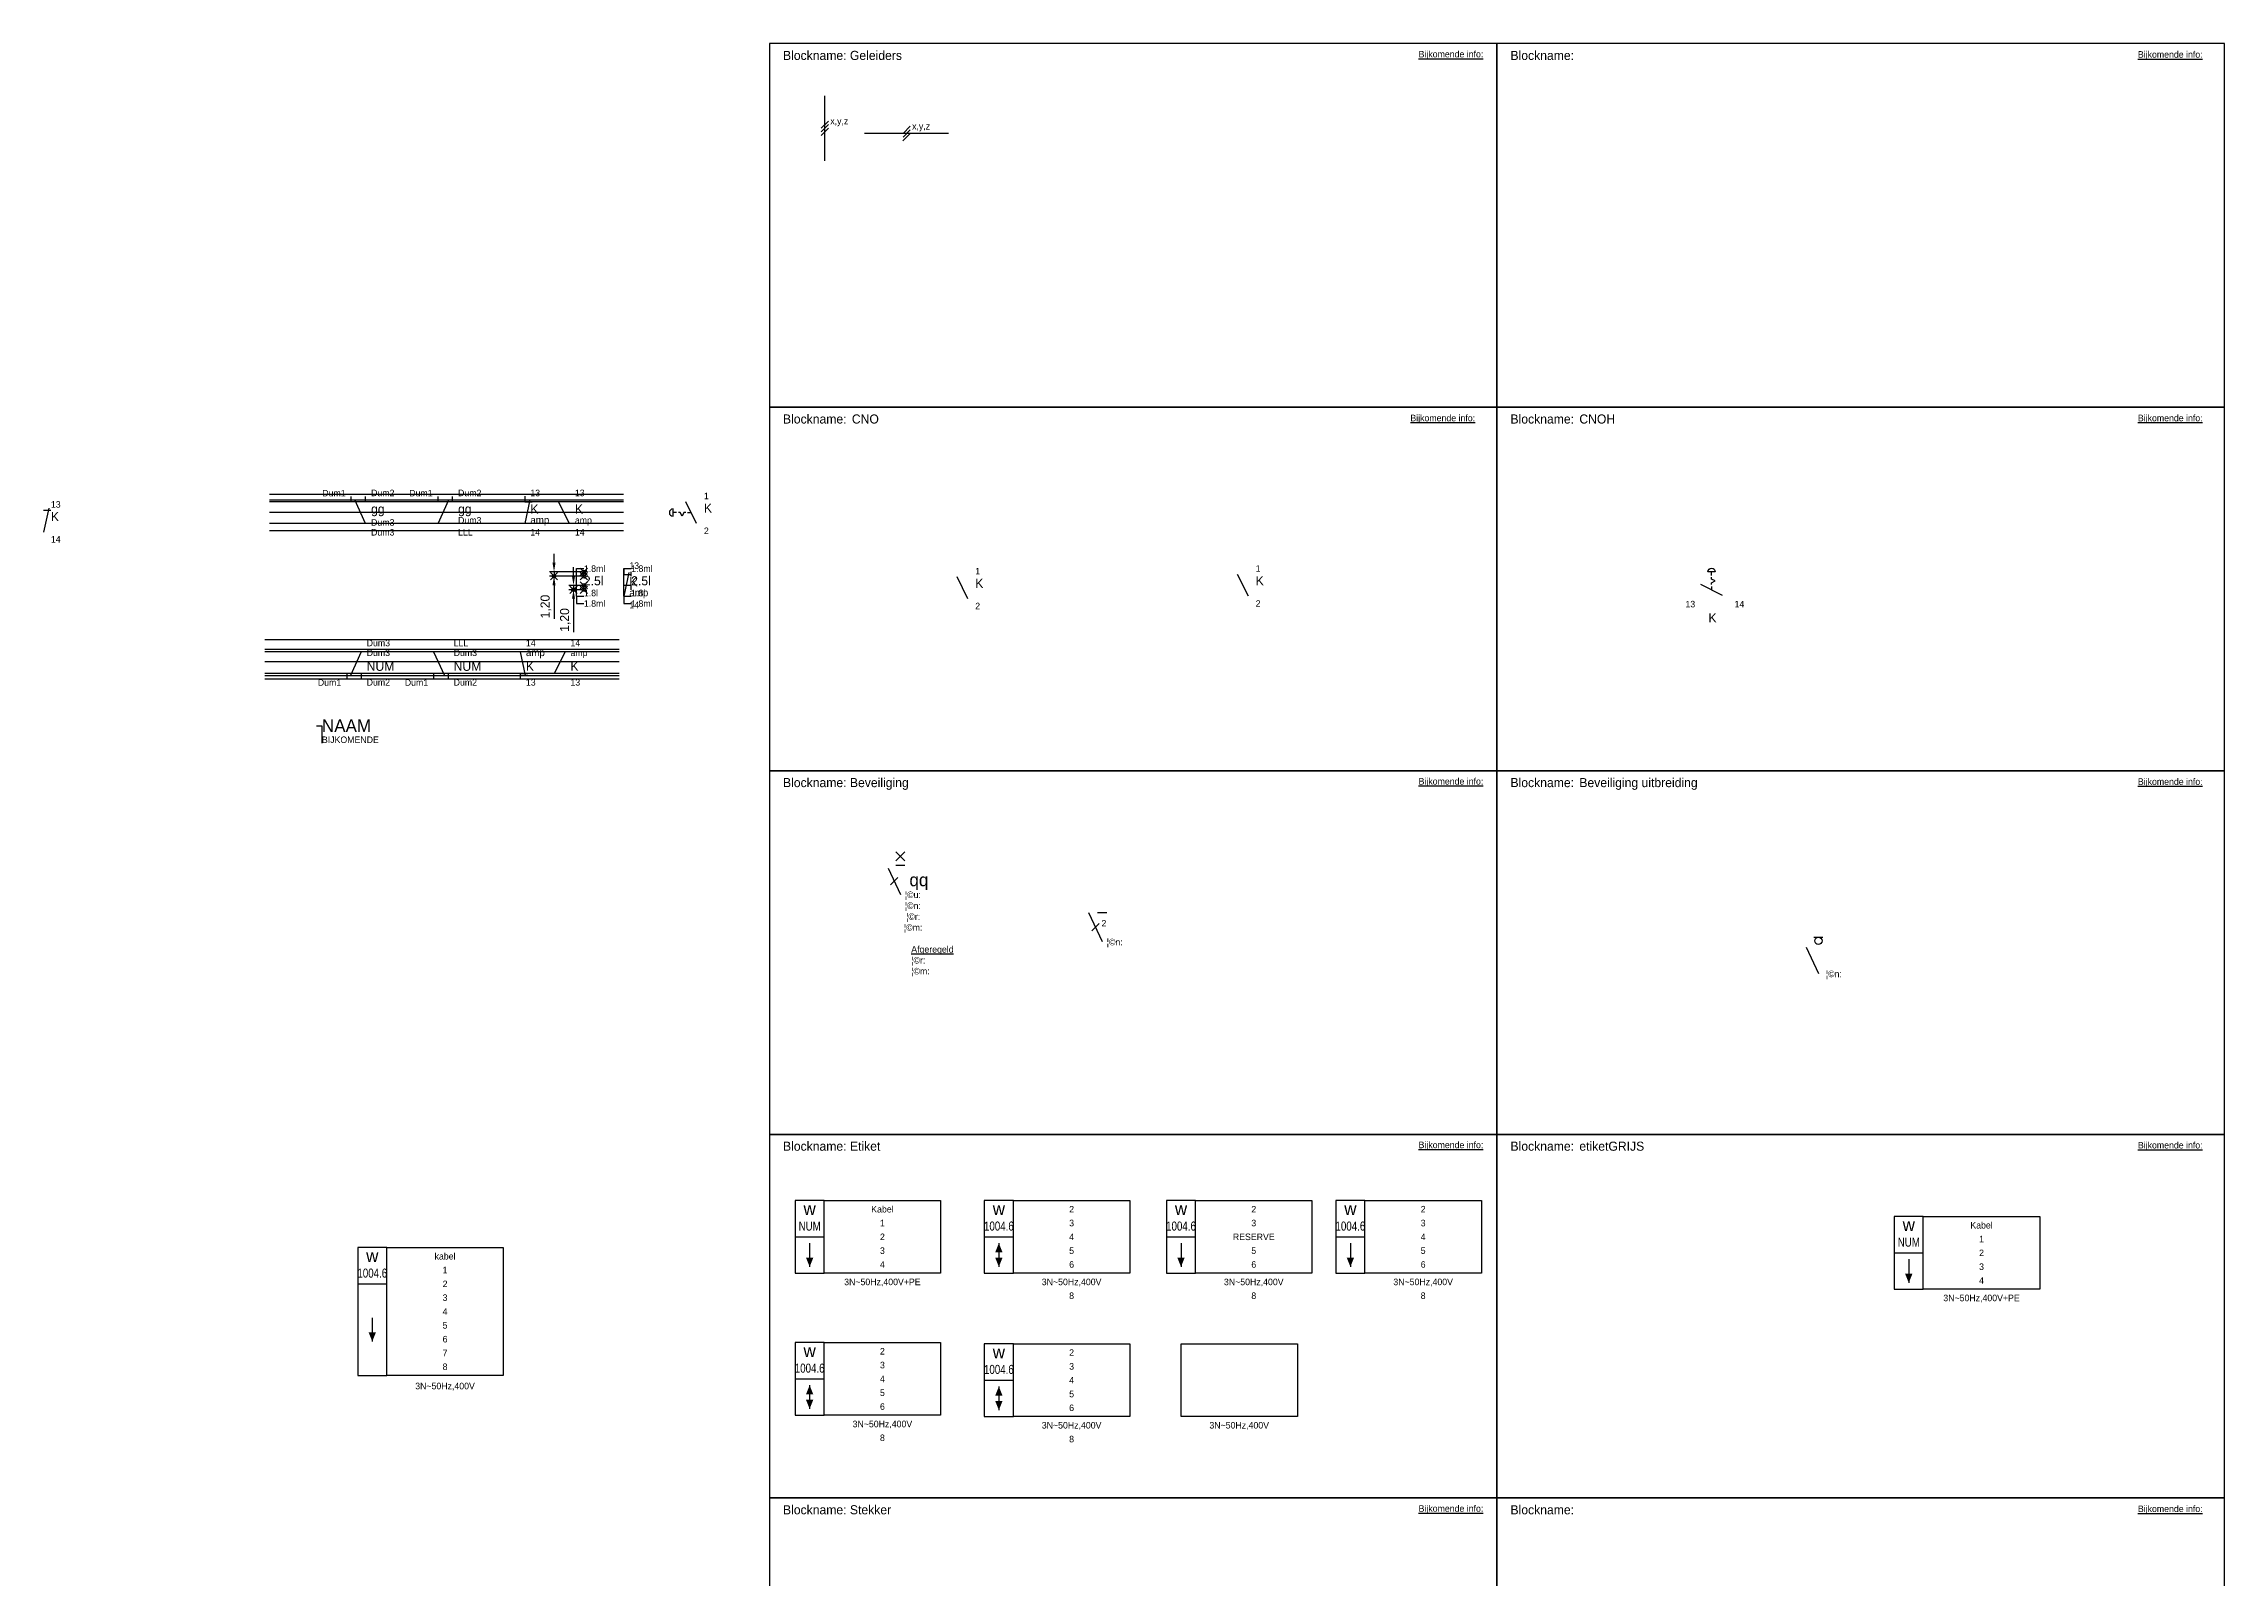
# Model space of a CAD drawing. Header units: millimetres. Extents: x -7152 to 5843, y -5056 to 10205.
# Drawn here: x -200 to 400, y 478 to 900 of the extents above; entities that cross this region are included whole.
import ezdxf
from ezdxf.enums import TextEntityAlignment as Align

# ---------------------------------------------------------------- set-up
doc = ezdxf.new("R2010")
doc.units = ezdxf.units.MM
doc.header["$PDMODE"] = 35
doc.header["$PDSIZE"] = 1
doc.styles.add('iso', font='iso_tuc.shx')
doc.styles.add('ISOPLUS', font='isoplus')
doc.styles.get("Standard").update_dxf_attribs({"font": 'isoplus.shx'})
doc.dimstyles.new('ISO-25', dxfattribs={"dimtxt": 2.5, "dimasz": 2.5, "dimexe": 1.25, "dimexo": 0.625, "dimtad": 1, "dimtxsty": 'Standard', "dimcen": 2.5, "dimadec": 0, "dimazin": 0, "dimtfac": 1, "dimtmove": 0, "dimatfit": 3, "dimfxl": 1, "dimarcsym": 0})

# ---------------------------------------------------------------- blocks, each defined once
blk = doc.blocks.new('*U275')
at = {"color": 2}
for p, q in [((-20, -10), (-12, -10)), ((-16, -11.75), (-16, -18.25))]:
    blk.add_line(p, q, dxfattribs=at)
for points in [[(-20, -20), (-12, -20), (-12, 0), (-20, 0)], [(-12, 0), (20, 0), (20, -20), (-12, -20)]]:
    blk.add_lwpolyline(points, close=True, dxfattribs=at)
at = {"color": 2, "linetype": 'Continuous', "ltscale": 15}
blk.add_lwpolyline([(-16, -15.75, 2, 0, 0), (-16, -18.25, 0, 0, 0)], format="xyseb", dxfattribs=at)
at = {"color": 2, "style": 'iso'}
blk.add_text('w', height=3.5, dxfattribs=at).set_placement((-16, -2.25), align=Align.MIDDLE_CENTER)
at = {"color": 2, "width": 0.8}
blk.add_attdef('NUM', text='', height=2.5, dxfattribs=at).set_placement((-16, -7.04), align=Align.MIDDLE_CENTER)
at = {"color": 7}
for tag, p in [('KABEL', (4, -2.4)), ('LIJN1', (4, -6.2)), ('LIJN2', (4, -10)), ('LIJN3', (4, -13.8)), ('LIJN4', (4, -17.6)), ('SPANNING', (4, -22.4)), ('BIJKOMENDEINFORMATIE', (4, -26.2))]:
    blk.add_attdef(tag, text='', height=1.8, dxfattribs=at).set_placement(p, align=Align.MIDDLE_CENTER)
blk = doc.blocks.new('*U278')
at = {"color": 1, "linetype": 'Continuous'}
for p, q in [((-1.03, -2), (0.97, 0)), ((-1, 0), (1, 2)), ((-1, -1), (1, 1))]:
    blk.add_line(p, q, dxfattribs=at)
at = {"color": 1, "style": 'ISOPLUS'}
blk.add_attdef('AANTALGELEIDERS', text='', height=1.8, dxfattribs=at).set_placement((1.5, 2), align=Align.MIDDLE_LEFT)
blk = doc.blocks.new('*U272')
at = {"color": 2}
for p, q in [((-20, -10), (-12, -10)), ((-16, -11.75), (-16, -18.25))]:
    blk.add_line(p, q, dxfattribs=at)
for points in [[(-20, -20), (-12, -20), (-12, 0), (-20, 0)], [(-12, 0), (20, 0), (20, -20), (-12, -20)]]:
    blk.add_lwpolyline(points, close=True, dxfattribs=at)
at = {"color": 2, "linetype": 'Continuous', "ltscale": 15}
for points in [[(-16, -14.25, 2, 0, 0), (-16, -11.75, 0, 0, 0)], [(-16, -15.75, 2, 0, 0), (-16, -18.25, 0, 0, 0)]]:
    blk.add_lwpolyline(points, format="xyseb", dxfattribs=at)
at = {"color": 2, "style": 'iso'}
blk.add_text('w', height=3.5, dxfattribs=at).set_placement((-16, -2.25), align=Align.MIDDLE_CENTER)
at = {"color": 2, "width": 0.8}
blk.add_attdef('NUM', text='', height=2.5, dxfattribs=at).set_placement((-16, -7.04), align=Align.MIDDLE_CENTER)
at = {"color": 7}
for tag, p in [('KABEL', (4, -2.4)), ('LIJN1', (4, -6.2)), ('LIJN2', (4, -10)), ('LIJN3', (4, -13.8)), ('LIJN4', (4, -17.6)), ('SPANNING', (4, -22.4)), ('BIJKOMENDEINFORMATIE', (4, -26.2))]:
    blk.add_attdef(tag, text='', height=1.8, dxfattribs=at).set_placement(p, align=Align.MIDDLE_CENTER)
blk = doc.blocks.new('*U273')
at = {"color": 2}
for p, q in [((-20, -10), (-12, -10)), ((-16, -11.75), (-16, -18.25))]:
    blk.add_line(p, q, dxfattribs=at)
for points in [[(-20, -20), (-12, -20), (-12, 0), (-20, 0)], [(-12, 0), (20, 0), (20, -20), (-12, -20)]]:
    blk.add_lwpolyline(points, close=True, dxfattribs=at)
at = {"color": 2, "linetype": 'Continuous', "ltscale": 15}
blk.add_lwpolyline([(-16, -15.75, 2, 0, 0), (-16, -18.25, 0, 0, 0)], format="xyseb", dxfattribs=at)
at = {"color": 2, "style": 'iso'}
blk.add_text('w', height=3.5, dxfattribs=at).set_placement((-16, -2.25), align=Align.MIDDLE_CENTER)
at = {"color": 2, "width": 0.8}
blk.add_attdef('NUM', text='', height=2.5, dxfattribs=at).set_placement((-16, -7.04), align=Align.MIDDLE_CENTER)
at = {"color": 7}
for tag, p in [('KABEL', (4, -2.4)), ('LIJN1', (4, -6.2)), ('LIJN2', (4, -10)), ('LIJN3', (4, -13.8)), ('LIJN4', (4, -17.6)), ('SPANNING', (4, -22.4)), ('BIJKOMENDEINFORMATIE', (4, -26.2))]:
    blk.add_attdef(tag, text='', height=1.8, dxfattribs=at).set_placement(p, align=Align.MIDDLE_CENTER)
blk = doc.blocks.new('*U338')
at = {"color": 0, "linetype": 'Continuous'}
blk.add_line((0, 0), (-3, 6), dxfattribs=at)
at = {"color": 1, "style": 'ISOPLUS'}
for tag, p in [('KLNR1', (2, 7.6)), ('AMP', (2, 0.9))]:
    blk.add_attdef(tag, text='', height=1.8, dxfattribs=at).set_placement(p, align=Align.MIDDLE_LEFT)
at = {"color": 2, "style": 'ISOPLUS'}
blk.add_attdef('NAAM', text='', height=2.5, dxfattribs=at).set_placement((2, 4.25), align=Align.MIDDLE_LEFT)
at = {"color": 1}
blk.add_attdef('KLNR2', text='', height=1.8, dxfattribs=at).set_placement((2, -2), align=Align.MIDDLE_LEFT)
blk = doc.blocks.new('*U375')
at = {"color": 0, "linetype": 'Continuous'}
blk.add_line((-3.38, 7.25), (0, 0), dxfattribs=at)
at = {"color": 2, "linetype": 'Continuous'}
for p, q in [((-1.25, 9.25), (1.25, 11.75)), ((-1.25, 11.75), (1.25, 9.25))]:
    blk.add_line(p, q, dxfattribs=at)
at = {"color": 2, "linetype": 'Continuous', "lineweight": -2}
blk.add_line((-1.25, 8), (1.25, 8), dxfattribs=at)
at = {"color": 1}
blk.add_line((-2.69, 2.62), (-0.69, 4.62), dxfattribs=at)
at = {"color": 1, "style": 'ISOPLUS'}
for s, p in [('¦©u:', (5.65, -0.11)), ('¦©n:', (5.65, -3.11)), ('¦©r:', (5.45, -6.11)), ('¦©m:', (6.05, -9.11))]:
    blk.add_text(s, height=1.8, dxfattribs=at).set_placement(p, align=Align.MIDDLE_RIGHT)
for s, p in [('%%UAfgeregeld', (3, -15.11)), ('¦©r:', (3, -18.11)), ('¦©m:', (3, -21.11))]:
    blk.add_text(s, height=1.8, dxfattribs=at).set_placement(p, align=Align.MIDDLE_LEFT)
for tag, p in [('NSXTYPE', (3, 8.9)), ('IU', (6.65, -0.11)), ('IR_NSX', (6.45, -6.11)), ('IN_NSX', (6.65, -3.11)), ('IM_NSX', (7.05, -9.11)), ('IR(AFG)', (6.45, -18.11)), ('IM(AFG)', (7.05, -21.11))]:
    blk.add_attdef(tag, text='', height=1.8, dxfattribs=at).set_placement(p, align=Align.MIDDLE_LEFT)
blk.add_attdef('CONTACTEN', text='', height=1.8, dxfattribs=at).set_placement((0, 3.25), align=Align.BOTTOM_LEFT)
at = {"color": 2, "style": 'ISOPLUS'}
blk.add_attdef('NAAM', text='', height=3.5, dxfattribs=at).set_placement((2.5, 3.99), align=Align.MIDDLE_LEFT)
blk = doc.blocks.new('*U392')
at = {"color": 253}
for p, q in [((-20, -10), (-12, -10)), ((-16, -11.75), (-16, -18.25))]:
    blk.add_line(p, q, dxfattribs=at)
for points in [[(-20, -20), (-12, -20), (-12, 0), (-20, 0)], [(-12, 0), (20, 0), (20, -20), (-12, -20)]]:
    blk.add_lwpolyline(points, close=True, dxfattribs=at)
at = {"color": 253, "linetype": 'Continuous', "ltscale": 15}
blk.add_lwpolyline([(-16, -15.75, 2, 0, 0), (-16, -18.25, 0, 0, 0)], format="xyseb", dxfattribs=at)
at = {"color": 253, "style": 'iso'}
blk.add_text('w', height=3.5, dxfattribs=at).set_placement((-16, -2.25), align=Align.MIDDLE_CENTER)
at = {"color": 253, "width": 0.8}
blk.add_attdef('NUM', text='', height=2.5, dxfattribs=at).set_placement((-16, -7.04), align=Align.MIDDLE_CENTER)
at = {"color": 253}
for tag, p in [('KABEL', (4, -2.4)), ('LIJN1', (4, -6.2)), ('LIJN2', (4, -10)), ('LIJN3', (4, -13.8)), ('LIJN4', (4, -17.6)), ('SPANNING', (4, -22.4)), ('BIJKOMENDEINFORMATIE', (4, -26.2))]:
    blk.add_attdef(tag, text='', height=1.8, dxfattribs=at).set_placement(p, align=Align.MIDDLE_CENTER)
blk = doc.blocks.new('Slagdrukknop Vergrendeld')
at = {"color": 1}
blk.add_line((-1, 0), (0, 0), dxfattribs=at)
at = {"color": 7}
blk.add_lwpolyline([(-5, 1, 1), (-5, -1)], format="xyb", close=True, dxfattribs=at)
at = {"color": 1}
for points in [[(-4, 0), (-5, 0)], [(-1.5, 0), (-2, 0), (-2.5, -1), (-3, 0), (-3.5, 0)]]:
    blk.add_lwpolyline(points, dxfattribs=at)
blk = doc.blocks.new('*U416')
at = {"color": 0, "linetype": 'Continuous'}
blk.add_line((0, 0), (-6, 3), dxfattribs=at)
at = {"linetype": 'Continuous', "xscale": -1, "rotation": 90}
blk.add_blockref('Slagdrukknop Vergrendeld', (-3, 1.49), dxfattribs=at)
at = {"color": 1, "style": 'ISOPLUS'}
blk.add_attdef('AMP', text='', height=1.8, dxfattribs=at).set_placement((-2.75, -2.1), align=Align.BOTTOM_CENTER)
blk.add_attdef('KLNR1', text='', height=1.8, dxfattribs=at).set_placement((-7.52, -3.3), align=Align.RIGHT)
at = {"color": 2, "style": 'ISOPLUS'}
blk.add_attdef('NAAM', text='', height=2.5, dxfattribs=at).set_placement((-2.75, -8.18), align=Align.BOTTOM_CENTER)
at = {"color": 1}
blk.add_attdef('KLNR2', (3.3, -3.3), '', height=1.8, dxfattribs=at)
blk = doc.blocks.new('*U418')
at = {"color": 0}
blk.add_lwpolyline([(0, 0), (200, 0), (200, 100), (0, 100)], close=True, dxfattribs=at)
blk.add_text('Blockname:', height=2.5, dxfattribs=at).set_placement((3.74, 98), align=Align.TOP_LEFT)
at = {"color": 0, "linetype": 'Continuous'}
blk.add_text('%%UBijkomende info:', height=1.8, dxfattribs=at).set_placement((176.22, 96.12))
at = {"color": 161, "linetype": 'Continuous', "ltscale": 15, "true_color": 0x8c9ff3}
blk.add_attdef('BLOCKNAME', (22.67, 95.5), '', height=2.5, dxfattribs=at)
blk = doc.blocks.new('*U371')
at = {"color": 0, "linetype": 'Continuous'}
blk.add_line((-3.38, 7.25), (0, 0), dxfattribs=at)
at = {"color": 2, "linetype": 'Continuous', "lineweight": -2}
blk.add_line((-1.25, 10), (1.25, 10), dxfattribs=at)
blk.add_circle((0, 9), 1, dxfattribs=at)
at = {"color": 1, "style": 'ISOPLUS'}
blk.add_text('¦©n:', height=1.8, dxfattribs=at).set_placement((2.06, -0.11), align=Align.MIDDLE_LEFT)
at = {"color": 2, "style": 'ISOPLUS'}
blk.add_attdef('NAAM', text='', height=3.5, dxfattribs=at).set_placement((2.06, 3.99), align=Align.MIDDLE_LEFT)
at = {"color": 1, "style": 'ISOPLUS'}
blk.add_attdef('IN', text='', height=1.8, dxfattribs=at).set_placement((5.71, -0.11), align=Align.MIDDLE_LEFT)
blk = doc.blocks.new('*U274')
at = {"color": 2}
blk.add_lwpolyline([(-16, 0), (16, 0), (16, -20), (-16, -20)], close=True, dxfattribs=at)
at = {"color": 7}
for tag, p in [('KABEL-T', (0, -2.4)), ('LIJN1-T', (0, -6.2)), ('LIJN2-T', (0, -10)), ('LIJN3-T', (0, -13.8)), ('LIJN4-T', (0, -17.6)), ('SPANNING-T', (0, -22.4)), ('BIJKOMENDEINFORMATIE-T', (0, -26.2))]:
    blk.add_attdef(tag, text='', height=1.8, dxfattribs=at).set_placement(p, align=Align.MIDDLE_CENTER)
blk = doc.blocks.new('*U339')
at = {"color": 0, "linetype": 'Continuous'}
blk.add_line((0, 0), (-3, 6), dxfattribs=at)
at = {"linetype": 'Continuous'}
blk.add_blockref('Slagdrukknop Vergrendeld', (-1.5, 3), dxfattribs=at)
at = {"color": 1, "style": 'ISOPLUS'}
for tag, p in [('KLNR1', (2, 7.6)), ('AMP', (2, 0.9))]:
    blk.add_attdef(tag, text='', height=1.8, dxfattribs=at).set_placement(p, align=Align.MIDDLE_LEFT)
at = {"color": 2, "style": 'ISOPLUS'}
blk.add_attdef('NAAM', text='', height=2.5, dxfattribs=at).set_placement((2, 4.25), align=Align.MIDDLE_LEFT)
at = {"color": 1}
blk.add_attdef('KLNR2', text='', height=1.8, dxfattribs=at).set_placement((2, -2), align=Align.MIDDLE_LEFT)
blk = doc.blocks.new('*U413')
at = {"color": 0, "linetype": 'Continuous', "ltscale": 15}
for points in [[(1.4, 6.53), (0, 0)], [(0, 6), (2, 6)]]:
    blk.add_lwpolyline(points, dxfattribs=at)
at = {"color": 1, "style": 'ISOPLUS'}
blk.add_attdef('KLNR1', text='', height=1.8, dxfattribs=at).set_placement((2, 7.6), align=Align.MIDDLE_LEFT)
blk.add_attdef('AMP', (2, 0), '', height=1.8, dxfattribs=at)
at = {"color": 2, "style": 'ISOPLUS'}
blk.add_attdef('NAAM', (2, 3), '', height=2.5, dxfattribs=at)
at = {"color": 1}
blk.add_attdef('KLNR2', text='', height=1.8, dxfattribs=at).set_placement((2, -2), align=Align.MIDDLE_LEFT)
blk = doc.blocks.new('TeVerwijderenUitlijning')
for p, q in [((0, 7.6), (2, 7.6)), ((0, 0), (0, 7.6)), ((2, 3), (0, 3)), ((0, 0), (2, 0)), ((0, 0), (0, -2)), ((0, -2), (2, -2))]:
    blk.add_line(p, q)
at = {"linetype": 'Continuous'}
for p, q in [((2, 5.5), (2, 6.7)), ((2, 1.8), (2, 3))]:
    blk.add_line(p, q, dxfattribs=at)
for p in [(2, 7.6), (2, -2)]:
    blk.add_text('1.8ml', height=1.8, dxfattribs=at).set_placement(p, align=Align.MIDDLE_LEFT)
for s, height, p in [('2.5l', 2.5, (2, 5.5)), ('1.8l', 1.8, (2, 1.8))]:
    blk.add_text(s, height=height, dxfattribs=at).set_placement(p, align=Align.TOP_LEFT)
blk = doc.blocks.new('*D216')
at = {"color": 0, "linetype": 'Continuous', "lineweight": -2, "transparency": 16777216}
for p, q in [((-59.21, 757.2), (-59.21, 759.7)), ((-51.63, 754.7), (-60.46, 754.7)), ((-51.63, 753.5), (-60.46, 753.5)), ((-59.21, 754.7), (-59.21, 753.5)), ((-59.21, 751), (-59.21, 741.83))]:
    blk.add_line(p, q, dxfattribs=at)
at = {"color": 0, "linetype": 'Continuous', "transparency": 16777216}
for p in [(-59.21, 753.5), (-51, 754.7), (-51, 753.5)]:
    blk.add_point(p, dxfattribs=at)
for points in [[(-59.63, 757.2), (-58.79, 757.2), (-59.21, 754.7)], [(-59.63, 751), (-58.79, 751), (-59.21, 753.5)]]:
    blk.add_solid(points, dxfattribs=at)
at = {"color": 0, "linetype": 'Continuous', "transparency": 16777216, "insert": (-61.43, 745.17), "char_height": 2.5, "attachment_point": 5, "rotation": 90}
blk.add_mtext('1,20', dxfattribs=at)
blk = doc.blocks.new('*D217')
at = {"color": 0, "linetype": 'Continuous', "lineweight": -2, "transparency": 16777216}
for p, q in [((-53.86, 753.5), (-53.86, 756)), ((-51.63, 751), (-55.11, 751)), ((-51.63, 749.8), (-55.11, 749.8)), ((-53.86, 751), (-53.86, 749.8)), ((-53.86, 747.3), (-53.86, 738.13))]:
    blk.add_line(p, q, dxfattribs=at)
at = {"color": 0, "linetype": 'Continuous', "transparency": 16777216}
for p in [(-53.86, 749.8), (-51, 751), (-51, 749.8)]:
    blk.add_point(p, dxfattribs=at)
for points in [[(-54.27, 753.5), (-53.44, 753.5), (-53.86, 751)], [(-54.27, 747.3), (-53.44, 747.3), (-53.86, 749.8)]]:
    blk.add_solid(points, dxfattribs=at)
at = {"color": 0, "linetype": 'Continuous', "transparency": 16777216, "insert": (-56.08, 741.47), "char_height": 2.5, "attachment_point": 5, "rotation": 90}
blk.add_mtext('1,20', dxfattribs=at)
blk = doc.blocks.new('*U276')
at = {"color": 2}
for p, q in [((-20, -10), (-12, -10)), ((-16, -19.35), (-16, -25.85))]:
    blk.add_line(p, q, dxfattribs=at)
for points in [[(-20, -35.2), (-12, -35.2), (-12, 0), (-20, 0)], [(-12, 0), (20, 0), (20, -35.2), (-12, -35.2)]]:
    blk.add_lwpolyline(points, close=True, dxfattribs=at)
at = {"color": 2, "linetype": 'Continuous', "ltscale": 15}
blk.add_lwpolyline([(-16, -23.35, 2, 0, 0), (-16, -25.85, 0, 0, 0)], format="xyseb", dxfattribs=at)
at = {"color": 2, "style": 'iso'}
blk.add_text('w', height=3.5, dxfattribs=at).set_placement((-16, -2.25), align=Align.MIDDLE_CENTER)
at = {"color": 2, "width": 0.8}
blk.add_attdef('NUM', text='', height=2.5, dxfattribs=at).set_placement((-16, -7.04), align=Align.MIDDLE_CENTER)
at = {"color": 7}
for tag, p in [('KABEL', (4, -2.4)), ('LIJN1', (4, -6.2)), ('LIJN2', (4, -10)), ('LIJN3', (4, -13.8)), ('LIJN4', (4, -17.6)), ('LIJN5', (4, -21.4)), ('LIJN6', (4, -25.2)), ('LIJN7', (4, -29)), ('LIJN8', (4, -32.8)), ('G-BIJKOMENDEINFORMATIE', (4, -41.9)), ('G-SPANNING', (4, -38.1))]:
    blk.add_attdef(tag, text='', height=1.8, dxfattribs=at).set_placement(p, align=Align.MIDDLE_CENTER)
blk = doc.blocks.new('*U464')
at = {"color": 0, "linetype": 'Continuous'}
blk.add_line((-3.73, 8), (0, 0), dxfattribs=at)
at = {"color": 2, "linetype": 'Continuous', "lineweight": -2}
blk.add_line((-1.25, 8), (1.25, 8), dxfattribs=at)
at = {"color": 1}
blk.add_line((-2.86, 3), (-0.87, 5), dxfattribs=at)
blk.add_line((-2.86, 3), (-0.87, 5), dxfattribs=at)
at = {"color": 1, "style": 'ISOPLUS'}
blk.add_text('¦©n:', height=1.8, dxfattribs=at).set_placement((5.65, -1.01), align=Align.RIGHT)
blk.add_text('¦©n:', height=1.8, dxfattribs=at).set_placement((5.65, -1.01), align=Align.RIGHT)
blk.add_attdef('SCONTACTEN', text='', height=1.8, dxfattribs=at).set_placement((-0.18, 3.63), align=Align.BOTTOM_LEFT)
at = {"color": 2, "linetype": 'Continuous'}
blk.add_attdef('SCHNAAM', (2.5, 2.24), '', height=3.5, dxfattribs=at)
at = {"color": 1, "linetype": 'Continuous'}
blk.add_attdef('SCHIN', (6.65, -1.01), '', height=1.8, dxfattribs=at)

msp = doc.modelspace()

# ---------------------------------------------------------------- linework, layer by layer
at = {"color": 5}
for p, q in [((15.243, 867.75), (15.243, 885.663)), ((49.28, 875.271), (26.184, 875.271))]:
    msp.add_line(p, q, dxfattribs=at)
at = {"color": 1}
for p, q in [((-40.106, 776), (-137.473, 776)), ((-40.106, 766), (-137.473, 766)), ((-41.321, 736.045), (-138.688, 736.045)), ((-41.321, 725.227), (-138.688, 725.227))]:
    msp.add_line(p, q, dxfattribs=at)
at = {"color": 6}
for p, q in [((-137.473, 774.529), (-40.106, 774.529)), ((-40.106, 773.998), (-137.473, 773.998)), ((-40.106, 768), (-137.473, 768)), ((-41.321, 732.745), (-138.688, 732.745)), ((-41.321, 726.747), (-138.688, 726.747)), ((-138.688, 726.216), (-41.321, 726.216))]:
    msp.add_line(p, q, dxfattribs=at)
at = {"linetype": 'Continuous', "ltscale": 15}
for p, q in [((-115, 773.998), (-115, 775.47)), ((-111, 768), (-113.977, 774.529)), ((-91.089, 768), (-88.113, 774.529)), ((-87.089, 773.998), (-87.089, 775.47)), ((-112.215, 732.745), (-115.192, 726.216)), ((-92.305, 732.745), (-89.328, 726.216)), ((-116.215, 726.747), (-116.215, 725.275)), ((-88.305, 726.747), (-88.305, 725.275)), ((-124.518, 712.384), (-123.018, 712.384)), ((-123.018, 712.384), (-123.018, 707.634))]:
    msp.add_line(p, q, dxfattribs=at)
at = {"linetype": 'Continuous'}
for p, q in [((-54.975, 768), (-57.975, 774)), ((-56.19, 732.745), (-59.19, 726.745))]:
    msp.add_line(p, q, dxfattribs=at)
at = {"color": 2}
for p, q in [((-40.106, 771), (-137.473, 771)), ((-41.321, 729.995), (-138.688, 729.995))]:
    msp.add_line(p, q, dxfattribs=at)
at = {"color": 4}
for p, q in [((-40.106, 768), (-137.473, 768)), ((-41.321, 733.345), (-138.688, 733.345))]:
    msp.add_line(p, q, dxfattribs=at)
at = {"color": 110, "linetype": 'Continuous'}
for points in [[(0, 800), (200, 800), (200, 900), (0, 900)], [(0, 600), (200, 600), (200, 700), (0, 700)], [(0, 500), (200, 500), (200, 600), (0, 600)], [(0, 400), (200, 400), (200, 500), (0, 500)]]:
    msp.add_lwpolyline(points, close=True, dxfattribs=at)
at = {"linetype": 'ByBlock', "lineweight": 0}
for points in [[(-113.183, 773.998), (-115, 773.998)], [(-88.906, 773.998), (-87.089, 773.998)], [(-114.399, 726.747), (-116.215, 726.747)], [(-90.121, 726.747), (-88.305, 726.747)]]:
    msp.add_lwpolyline(points, dxfattribs=at)
for points in [[(-111, 773.998), (-111, 775.47)], [(-91.089, 773.998), (-91.089, 775.47)], [(-112.215, 726.747), (-112.215, 725.275)], [(-92.305, 726.747), (-92.305, 725.275)]]:
    msp.add_lwpolyline(points)
at = {"linetype": 'Continuous', "ltscale": 15}
for points in [[(-67.218, 775.518), (-67.218, 773.998), (-65.22, 773.998)], [(-65.821, 774.529), (-67.218, 768)], [(-40, 755.518), (-40, 753.998), (-38.002, 753.998)], [(-38.603, 754.529), (-40, 748)], [(-67.036, 726.216), (-68.433, 732.745)], [(-68.433, 725.227), (-68.433, 726.747), (-66.435, 726.747)]]:
    msp.add_lwpolyline(points, dxfattribs=at)

# ---------------------------------------------------------------- block references
at = {"color": 160, "linetype": 'Continuous'}
for p in [(200, 800), (200, 400)]:
    msp.add_blockref('*U418', p, dxfattribs=at)
at = {"color": 1, "linetype": 'Continuous'}
for p in [(15.243, 876.707), (37.732, 875.271)]:
    msp.add_blockref('*U278', p, dxfattribs=at).add_auto_attribs({'AANTALGELEIDERS': 'x,y,z'})
at = {"color": 110, "linetype": 'Continuous'}
for p, values in [((0, 700), {'BLOCKNAME': 'CNO'}), ((200, 700), {'BLOCKNAME': 'CNOH'}), ((200, 600), {'BLOCKNAME': 'Beveiliging uitbreiding'}), ((200, 500), {'BLOCKNAME': 'etiketGRIJS'})]:
    msp.add_blockref('*U418', p, dxfattribs=at).add_auto_attribs(values)
at = {"linetype": 'Continuous', "ltscale": 15}
for name, p, values in [('*U413', (-199.529, 765.661), {'NAAM': 'K', 'KLNR1': '13', 'KLNR2': '14'}), ('*U339', (-20, 768), {'NAAM': 'K', 'KLNR1': '1', 'KLNR2': '2'}), ('*U338', (54.585, 747.304), {'NAAM': 'K', 'KLNR1': '1', 'KLNR2': '2'}), ('*U338', (131.692, 748.019), {'NAAM': 'K', 'KLNR1': '1', 'KLNR2': '2'}), ('*U416', (262.032, 748.234), {'NAAM': 'K', 'KLNR1': '13', 'KLNR2': '14'})]:
    msp.add_blockref(name, p, dxfattribs=at).add_auto_attribs(values)
at = {"linetype": 'Continuous'}
for p in [(-53, 748), (-40, 748)]:
    msp.add_blockref('TeVerwijderenUitlijning', p, dxfattribs=at)
for name, p, values in [('*U375', (36, 666), {'NAAM': 'qq'}), ('*U464', (91.486, 653.008), {'SCONTACTEN': '2'})]:
    msp.add_blockref(name, p, dxfattribs=at).add_auto_attribs(values)
at = {"linetype": 'Continuous', "ltscale": 15}
msp.add_blockref('*U371', (288.382, 644.242), dxfattribs=at)
ref = msp.add_blockref('*U275', (27.068, 581.819))
ref.add_attrib('NUM', 'NUM', dxfattribs={"color": 2, "height": 2.5, "width": 0.8}).set_placement((11.068, 574.784), align=Align.MIDDLE_CENTER)
ref.add_attrib('KABEL', 'Kabel', dxfattribs={"color": 7, "height": 1.8}).set_placement((31.068, 579.419), align=Align.MIDDLE_CENTER)
ref.add_attrib('LIJN1', '1', dxfattribs={"color": 7, "height": 1.8}).set_placement((31.068, 575.619), align=Align.MIDDLE_CENTER)
ref.add_attrib('LIJN2', '2', dxfattribs={"color": 7, "height": 1.8}).set_placement((31.068, 571.819), align=Align.MIDDLE_CENTER)
ref.add_attrib('LIJN3', '3', dxfattribs={"color": 7, "height": 1.8}).set_placement((31.068, 568.019), align=Align.MIDDLE_CENTER)
ref.add_attrib('LIJN4', '4', dxfattribs={"color": 7, "height": 1.8}).set_placement((31.068, 564.219), align=Align.MIDDLE_CENTER)
ref.add_attrib('SPANNING', '3N~50Hz,400V+PE', dxfattribs={"color": 7, "height": 1.8}).set_placement((31.068, 559.419), align=Align.MIDDLE_CENTER)
for name, p, values in [('*U272', (79.087, 581.819), {'NUM': '1004.6', 'KABEL': '2', 'LIJN1': '3', 'LIJN2': '4', 'LIJN3': '5', 'LIJN4': '6', 'SPANNING': '3N~50Hz,400V', 'BIJKOMENDEINFORMATIE': '8'}), ('*U273', (129.16, 581.819), {'NUM': '1004.6', 'KABEL': '2', 'LIJN1': '3', 'LIJN2': 'RESERVE', 'LIJN3': '5', 'LIJN4': '6', 'SPANNING': '3N~50Hz,400V', 'BIJKOMENDEINFORMATIE': '8'}), ('*U273', (175.727, 581.819), {'NUM': '1004.6', 'KABEL': '2', 'LIJN1': '3', 'LIJN2': '4', 'LIJN3': '5', 'LIJN4': '6', 'SPANNING': '3N~50Hz,400V', 'BIJKOMENDEINFORMATIE': '8'}), ('*U272', (27.068, 542.744), {'NUM': '1004.6', 'KABEL': '2', 'LIJN1': '3', 'LIJN2': '4', 'LIJN3': '5', 'LIJN4': '6', 'SPANNING': '3N~50Hz,400V', 'BIJKOMENDEINFORMATIE': '8'}), ('*U272', (79.087, 542.394), {'NUM': '1004.6', 'KABEL': '2', 'LIJN1': '3', 'LIJN2': '4', 'LIJN3': '5', 'LIJN4': '6', 'SPANNING': '3N~50Hz,400V', 'BIJKOMENDEINFORMATIE': '8'})]:
    msp.add_blockref(name, p).add_auto_attribs(values)
ref = msp.add_blockref('*U392', (329.235, 577.408), dxfattribs=at)
ref.add_attrib('NUM', 'NUM', dxfattribs={"color": 253, "height": 2.5, "width": 0.8}).set_placement((313.235, 570.373), align=Align.MIDDLE_CENTER)
ref.add_attrib('KABEL', 'Kabel', dxfattribs={"color": 253, "height": 1.8}).set_placement((333.235, 575.008), align=Align.MIDDLE_CENTER)
ref.add_attrib('LIJN1', '1', dxfattribs={"color": 253, "height": 1.8}).set_placement((333.235, 571.208), align=Align.MIDDLE_CENTER)
ref.add_attrib('LIJN2', '2', dxfattribs={"color": 253, "height": 1.8}).set_placement((333.235, 567.408), align=Align.MIDDLE_CENTER)
ref.add_attrib('LIJN3', '3', dxfattribs={"color": 253, "height": 1.8}).set_placement((333.235, 563.608), align=Align.MIDDLE_CENTER)
ref.add_attrib('LIJN4', '4', dxfattribs={"color": 253, "height": 1.8}).set_placement((333.235, 559.808), align=Align.MIDDLE_CENTER)
ref.add_attrib('SPANNING', '3N~50Hz,400V+PE', dxfattribs={"color": 253, "height": 1.8}).set_placement((333.235, 555.008), align=Align.MIDDLE_CENTER)
ref = msp.add_blockref('*U276', (-93.172, 568.878))
ref.add_attrib('NUM', '1004.6', dxfattribs={"color": 2, "height": 2.5, "width": 0.8}).set_placement((-109.172, 561.843), align=Align.MIDDLE_CENTER)
ref.add_attrib('KABEL', 'kabel', dxfattribs={"color": 7, "height": 1.8}).set_placement((-89.172, 566.478), align=Align.MIDDLE_CENTER)
ref.add_attrib('LIJN1', '1', dxfattribs={"color": 7, "height": 1.8}).set_placement((-89.172, 562.678), align=Align.MIDDLE_CENTER)
ref.add_attrib('LIJN2', '2', dxfattribs={"color": 7, "height": 1.8}).set_placement((-89.172, 558.878), align=Align.MIDDLE_CENTER)
ref.add_attrib('LIJN3', '3', dxfattribs={"color": 7, "height": 1.8}).set_placement((-89.172, 555.078), align=Align.MIDDLE_CENTER)
ref.add_attrib('LIJN4', '4', dxfattribs={"color": 7, "height": 1.8}).set_placement((-89.172, 551.278), align=Align.MIDDLE_CENTER)
ref.add_attrib('LIJN5', '5', dxfattribs={"color": 7, "height": 1.8}).set_placement((-89.172, 547.478), align=Align.MIDDLE_CENTER)
ref.add_attrib('LIJN6', '6', dxfattribs={"color": 7, "height": 1.8}).set_placement((-89.172, 543.678), align=Align.MIDDLE_CENTER)
ref.add_attrib('LIJN7', '7', dxfattribs={"color": 7, "height": 1.8}).set_placement((-89.172, 539.878), align=Align.MIDDLE_CENTER)
ref.add_attrib('LIJN8', '8', dxfattribs={"color": 7, "height": 1.8}).set_placement((-89.172, 536.078), align=Align.MIDDLE_CENTER)
ref.add_attrib('G-SPANNING', '3N~50Hz,400V', dxfattribs={"color": 7, "height": 1.8}).set_placement((-89.172, 530.783), align=Align.MIDDLE_CENTER)
ref = msp.add_blockref('*U274', (129.16, 542.394))
ref.add_attrib('SPANNING-T', '3N~50Hz,400V', dxfattribs={"color": 7, "height": 1.8}).set_placement((129.16, 519.994), align=Align.MIDDLE_CENTER)

# ---------------------------------------------------------------- texts
at = {"color": 7}
for s, p in [('Blockname: Geleiders', (3.742, 898)), ('Blockname: Beveiliging', (3.742, 698)), ('Blockname: Etiket', (3.742, 598)), ('Blockname: Stekker', (3.742, 498))]:
    msp.add_text(s, height=2.5, dxfattribs=at).set_placement(p, align=Align.TOP_LEFT)
at = {"color": 1}
for p in [(-116.5, 774.918), (-92.589, 774.918), (-117.715, 722.827), (-93.805, 722.827)]:
    msp.add_text('Dum1', height=1.8, dxfattribs=at).set_placement(p, align=Align.BOTTOM_RIGHT)
for s, p in [('Dum2', (-109.5, 776.418)), ('Dum2', (-85.589, 776.418)), ('Dum3', (-109.5, 768.3)), ('Dum3', (-85.589, 768.9)), ('Dum3', (-109.5, 765.6)), ('LLL', (-85.589, 765.6)), ('14', (-65.718, 765.6)), ('14', (-53.475, 765.6)), ('14', (-38.5, 745.6)), ('Dum3', (-110.715, 735.145)), ('Dum3', (-110.715, 732.445)), ('LLL', (-86.805, 735.145)), ('Dum3', (-86.805, 732.445)), ('Dum2', (-110.715, 724.327)), ('Dum2', (-86.805, 724.327))]:
    msp.add_text(s, height=1.8, dxfattribs=at).set_placement(p, align=Align.MIDDLE_LEFT)
at = {"color": 1, "style": 'ISOPLUS'}
for s, p in [('13', (-65.718, 776.418)), ('amp', (-53.475, 768.9)), ('13', (-38.5, 756.418)), ('amp', (-54.69, 732.445))]:
    msp.add_text(s, height=1.8, dxfattribs=at).set_placement(p, align=Align.MIDDLE_LEFT)
for s, height, p in [('13', 1.8, (-53.475, 775.518)), ('amp', 2, (-65.718, 768)), ('amp', 2, (-38.5, 748))]:
    msp.add_text(s, height=height, dxfattribs=at).set_placement(p)
at = {"color": 2, "style": 'ISOPLUS'}
for s, p in [('gg', (-109.5, 772.004)), ('gg', (-85.589, 772.004)), ('K', (-65.718, 772)), ('K', (-53.475, 772.004)), ('K', (-38.5, 752)), ('NUM', (-110.715, 728.741)), ('NUM', (-86.805, 728.741)), ('K', (-66.933, 728.745)), ('K', (-54.69, 728.741))]:
    msp.add_text(s, height=2.5, dxfattribs=at).set_placement(p, align=Align.MIDDLE_LEFT)
at = {"color": 1, "style": 'ISOPLUS'}
for s, height, p in [('amp', 2, (-66.933, 733.545)), ('13', 1.8, (-66.933, 725.227)), ('13', 1.8, (-54.69, 725.227))]:
    msp.add_text(s, height=height, dxfattribs=at).set_placement(p, align=Align.TOP_LEFT)
at = {"color": 1}
for p in [(-66.933, 736.045), (-54.69, 736.045)]:
    msp.add_text('14', height=1.8, dxfattribs=at).set_placement(p, align=Align.TOP_LEFT)
at = {"linetype": 'Continuous', "char_height": 1.8, "attachment_point": 3}
for insert in [(196.27, 898), (196.27, 698), (196.27, 598), (196.27, 498)]:
    msp.add_mtext_dynamic_manual_height_columns('{\\LBijkomende info:}', width=92.06557, gutter_width=9, heights=[0], dxfattribs=dict(at, insert=insert))
at = {"color": 2}
msp.add_attdef('NAAM', text='E1', height=3.5, dxfattribs=at).set_placement((-123.018, 712.384), align=Align.MIDDLE_LEFT)
at = {"color": 1}
msp.add_attdef('BIJKOMENDE', text='', height=1.8, dxfattribs=at).set_placement((-123.018, 708.534), align=Align.MIDDLE_LEFT)

# ---------------------------------------------------------------- dimensions: what is measured, and where the dimension line sits
at = {"linetype": 'Continuous'}
for base, p1, p2, picture, middle in [((-59.209, 753.5), (-51, 754.7), (-51, 753.5), '*D216', (-61.432, 745.167)), ((-53.858, 749.8), (-51, 751), (-51, 749.8), '*D217', (-56.08, 741.467))]:
    dim = msp.add_linear_dim(base=base, p1=p1, p2=p2, angle=90, dimstyle='ISO-25', override={"dimzin": 1}, dxfattribs=at)
    dim.commit()
    dim.dimension.update_dxf_attribs({"geometry": picture, "text_midpoint": middle})

doc.saveas('drawing.dxf')
